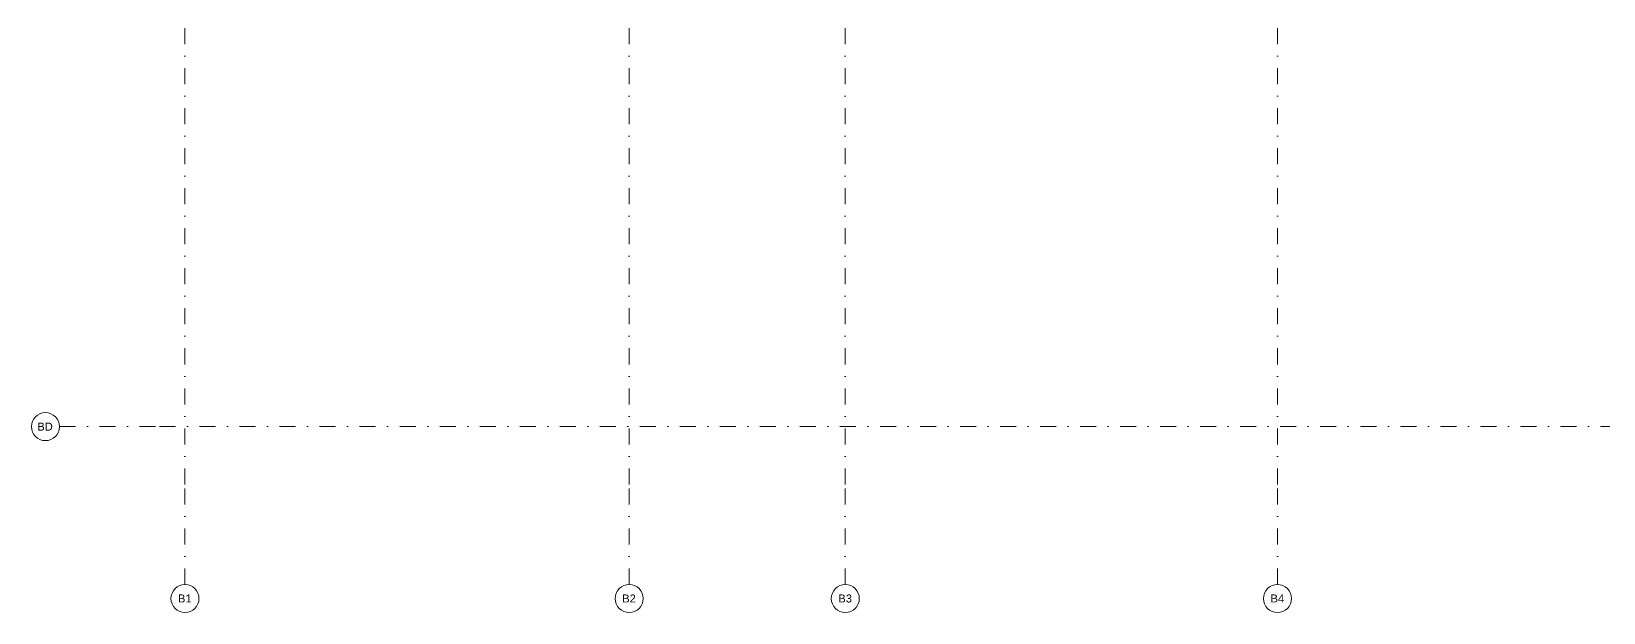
# Model space of a CAD drawing. Header units: millimetres. Extents: x -8397 to 42027, y -1655 to 57416.
# Drawn here: x -8397 to 11244, y 36146 to 43404 of the extents above; entities that cross this region are included whole.
import ezdxf

# ---------------------------------------------------------------- set-up
doc = ezdxf.new("R2010")
doc.units = ezdxf.units.MM
doc.linetypes.add('HA_DashDot_10mm-S3mm', pattern=[500, 200, -150, 0, -150])
doc.layers.add('S-GRID-____-IDEN', color=9, linetype='Continuous', lineweight=9)
doc.layers.add('S-GRID-____-OTLN', color=9, linetype='Continuous', lineweight=5)
doc.styles.add('Arial', font='arial.ttf', dxfattribs={"height": 100})

# ---------------------------------------------------------------- blocks, each defined once
blk = doc.blocks.new('Grid - Radius 3_5mm-353793-DPS_B - 3NP')
at = {"layer": 'S-GRID-____-IDEN'}
blk.add_circle((0, 0), 3.5, dxfattribs=at)

msp = doc.modelspace()

# ---------------------------------------------------------------- linework, layer by layer
at = {"layer": 'S-GRID-____-OTLN', "linetype": 'HA_DashDot_10mm-S3mm', "lineweight": 9}
for p, q in [((-929.3, 37745.7), (-929.3, 55816)), ((1770.7, 37745.7), (1770.7, 55816)), ((7170.7, 37745.7), (7170.7, 55816)), ((-6479.3, 37745.7), (-6479.3, 55672.9)), ((-8047.3, 38467.7), (-6797.3, 38467.7)), ((-6797.3, 38467.7), (21259.2, 38467.7)), ((-6479.3, 36495.7), (-6479.3, 37745.7)), ((-929.3, 36495.7), (-929.3, 37745.7)), ((1770.7, 36495.7), (1770.7, 37745.7)), ((7170.7, 36495.7), (7170.7, 37745.7))]:
    msp.add_line(p, q, dxfattribs=at)

# ---------------------------------------------------------------- block references
at = {"layer": 'S-GRID-____-IDEN', "xscale": 49.99999999999998, "yscale": 49.99999999999998, "zscale": 49.99999999999998, "rotation": 269.9999999999996}
msp.add_blockref('Grid - Radius 3_5mm-353793-DPS_B - 3NP', (-8222.3, 38467.7), dxfattribs=at)
at = {"layer": 'S-GRID-____-IDEN', "xscale": 49.99999999999998, "yscale": 49.99999999999998, "zscale": 49.99999999999998}
for p in [(-6479.3, 36320.7), (-929.3, 36320.7), (1770.7, 36320.7), (7170.7, 36320.7)]:
    msp.add_blockref('Grid - Radius 3_5mm-353793-DPS_B - 3NP', p, dxfattribs=at)

# ---------------------------------------------------------------- texts
at = {"layer": 'S-GRID-____-IDEN', "lineweight": 5, "char_height": 100, "attachment_point": 1, "style": 'Arial'}
for s, insert, width in [('BD', (-8324.6, 38517.8), 240.506), ('B1', (-6566.7, 36371.4), 212.447), ('B2', (-1016.7, 36371.4), 212.447), ('B3', (1683.3, 36371.4), 212.447), ('B4', (7083.3, 36371.4), 212.447)]:
    msp.add_mtext(s, dxfattribs=dict(at, insert=insert, width=width))

doc.saveas('drawing.dxf')
